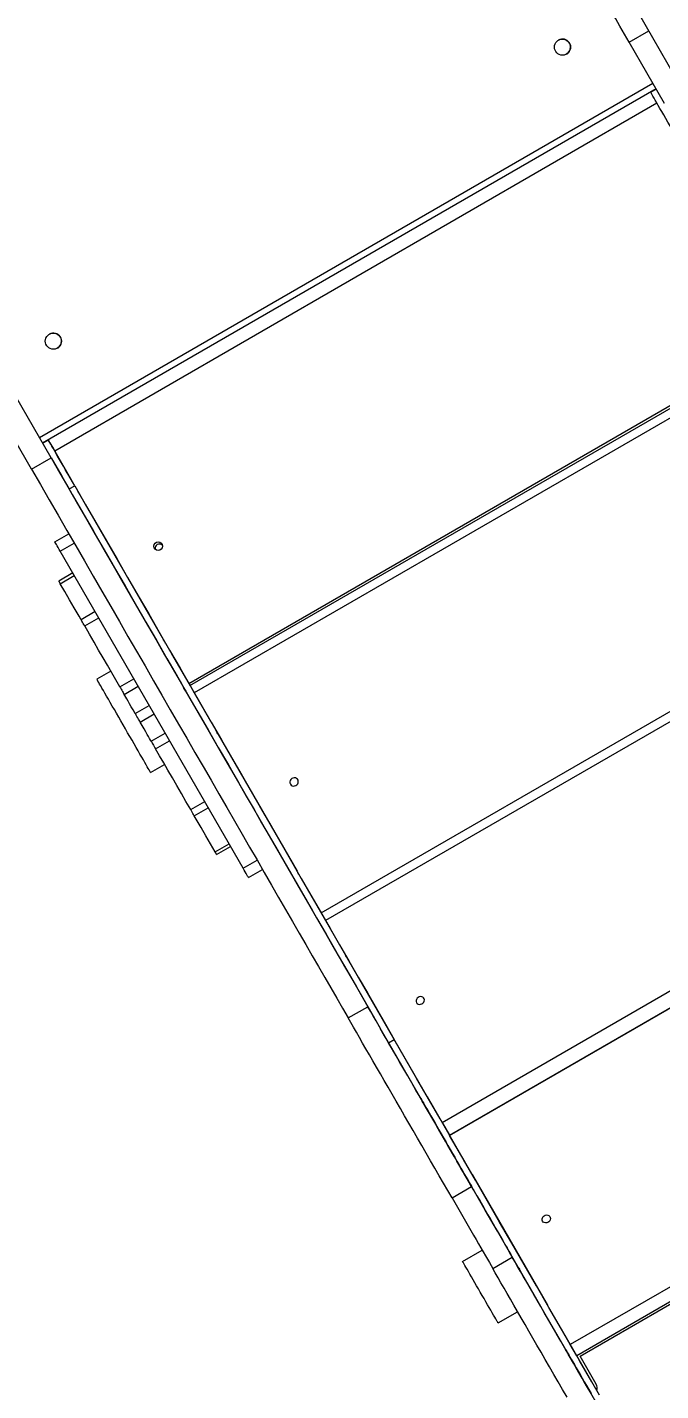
# Model space of a CAD drawing. Header units: millimetres. Extents: x -12977 to 11786, y -11805 to 10558.
# Drawn here: x 4141 to 4729, y 1767 to 3033 of the extents above; entities that cross this region are included whole.
import ezdxf

# ---------------------------------------------------------------- set-up
doc = ezdxf.new("R2010")
doc.units = ezdxf.units.MM
for name, color, linetype in [('DIKOM_ОБЪЕКТ', 7, 'Continuous'), ('DIKOM_РАЗМЕР_ЗОНА', 7, 'Continuous'), ('DIKOM_РАЗМЕР_ОБЪЕКТА', 7, 'Continuous')]:
    doc.layers.add(name, color=color, linetype=linetype)
doc.styles.add('style1', font='arial.ttf', dxfattribs={"width": 0.8})
doc.dimstyles.new('1-50', dxfattribs={"dimtxt": 300, "dimasz": 200, "dimexe": 100, "dimexo": 0, "dimgap": 100, "dimtad": 1, "dimtxsty": 'style1', "dimcen": 200, "dimclrd": 7, "dimclre": 7, "dimclrt": 7, "dimadec": 1, "dimazin": 2, "dimtfac": 1, "dimtmove": 0, "dimatfit": 2, "dimfxl": 0, "dimlwd": 25, "dimlwe": 18, "dimarcsym": 0})

# ---------------------------------------------------------------- blocks, each defined once
blk = doc.blocks.new('*D10')
at = {"layer": 'Defpoints', "color": 0, "transparency": 16777216}
for p in [(4270.3, 8458.2), (2861.7, -8997.1), (10043.4, -8997.1)]:
    blk.add_point(p, dxfattribs=at)
at = {"layer": 'DIKOM_РАЗМЕР_ОБЪЕКТА', "color": 7, "lineweight": 18, "transparency": 16777216}
for p, q in [((4270.3, 8458.2), (10143.4, 8458.2)), ((2861.7, -8997.1), (10143.4, -8997.1))]:
    blk.add_line(p, q, dxfattribs=at)
at = {"layer": 'DIKOM_РАЗМЕР_ОБЪЕКТА', "color": 7, "lineweight": 25, "transparency": 16777216}
blk.add_line((10043.4, 8258.2), (10043.4, -8797.1), dxfattribs=at)
at = {"layer": 'DIKOM_РАЗМЕР_ОБЪЕКТА', "color": 7, "transparency": 16777216}
for points in [[(10010, 8258.2), (10076.7, 8258.2), (10043.4, 8458.2)], [(10010, -8797.1), (10076.7, -8797.1), (10043.4, -8997.1)]]:
    blk.add_solid(points, dxfattribs=at)
at = {"layer": 'DIKOM_РАЗМЕР_ОБЪЕКТА', "color": 7, "transparency": 16777216, "insert": (9790.2, -3229.2), "char_height": 300, "attachment_point": 5, "rotation": 90, "style": 'style1'}
blk.add_mtext('17450', dxfattribs=at)
blk = doc.blocks.new('*D11')
at = {"layer": 'Defpoints', "color": 0, "transparency": 16777216}
for p in [(4304.4, 10557.6), (2504.1, -11339.7), (11686.1, -11339.7)]:
    blk.add_point(p, dxfattribs=at)
at = {"layer": 'DIKOM_РАЗМЕР_ЗОНА', "color": 7, "lineweight": 18, "transparency": 16777216}
for p, q in [((4304.4, 10557.6), (11786.1, 10557.6)), ((2504.1, -11339.7), (11786.1, -11339.7))]:
    blk.add_line(p, q, dxfattribs=at)
at = {"layer": 'DIKOM_РАЗМЕР_ЗОНА', "color": 7, "lineweight": 25, "transparency": 16777216}
blk.add_line((11686.1, 10357.6), (11686.1, -11139.7), dxfattribs=at)
at = {"layer": 'DIKOM_РАЗМЕР_ЗОНА', "color": 7, "transparency": 16777216}
for points in [[(11652.7, 10357.6), (11719.4, 10357.6), (11686.1, 10557.6)], [(11652.7, -11139.7), (11719.4, -11139.7), (11686.1, -11339.7)]]:
    blk.add_solid(points, dxfattribs=at)
at = {"layer": 'DIKOM_РАЗМЕР_ЗОНА', "color": 7, "transparency": 16777216, "insert": (11432.9, -3192), "char_height": 300, "attachment_point": 5, "rotation": 90, "style": 'style1'}
blk.add_mtext('21900', dxfattribs=at)

msp = doc.modelspace()

# ---------------------------------------------------------------- linework, layer by layer
at = {"layer": 'DIKOM_ОБЪЕКТ', "color": 7, "linetype": 'Continuous', "lineweight": 15}
for p, q in [((4692.893, 3072.857), (4742.893, 2986.255)), ((4699.713, 3019.06), (4717.893, 3029.556)), ((4634.008, 3020.964), (4633.875, 3020.885)), ((4732.585, 2962.123), (4699.713, 3019.06)), ((4151.908, 2651.979), (4721.712, 2980.956)), ((4724.712, 2975.759), (4154.908, 2646.783)), ((4719.56, 2972.785), (4724.712, 2975.759)), ((4725.547, 2962.41), (4166.096, 2639.411)), ((4719.56, 2972.785), (4719.561, 2972.785)), ((4161.158, 2747.964), (4161.025, 2747.885)), ((4290.665, 2423.649), (4850.114, 2746.647)), ((4291.785, 2421.712), (4851.233, 2744.709)), ((4855.21, 2737.821), (4295.761, 2414.822)), ((4162.74, 2633.123), (4129.868, 2690.06)), ((4162.78, 2633.147), (4129.908, 2690.084)), ((4144.554, 2622.623), (4111.681, 2679.56)), ((4154.908, 2646.783), (4160.107, 2649.785)), ((4160.107, 2649.785), (4160.108, 2649.785)), ((4166.096, 2639.411), (4182.041, 2611.794)), ((4144.554, 2622.623), (4162.74, 2633.123)), ((4179.489, 2604.207), (4184.686, 2607.207)), ((4189.474, 2598.92), (4267.205, 2464.284)), ((4166.195, 2555.148), (4179.181, 2562.646)), ((4166.209, 2555.158), (4179.181, 2562.647)), ((4166.195, 2555.148), (4166.209, 2555.158)), ((4171.195, 2546.487), (4184.181, 2553.985)), ((4341.195, 2252.039), (4171.195, 2546.487)), ((4413.648, 2210.624), (4973.097, 2533.622)), ((4182.878, 2526.251), (4169.902, 2518.759)), ((4171.325, 2516.293), (4184.302, 2523.786)), ((4977.203, 2526.51), (4417.753, 2203.512)), ((4203.62, 2490.325), (4190.637, 2482.83)), ((4193.971, 2477.055), (4206.954, 2484.551)), ((4274.72, 2451.266), (4290.665, 2423.649)), ((4218.212, 2435.071), (4205.227, 2427.574)), ((4226.606, 2420.534), (4239.587, 2428.029)), ((4230.642, 2413.543), (4243.623, 2421.038)), ((4290.665, 2423.649), (4291.785, 2421.712)), ((4291.793, 2421.717), (4295.77, 2414.828)), ((4295.761, 2414.822), (4310.85, 2388.685)), ((4240.952, 2395.675), (4253.938, 2403.172)), ((4245.465, 2387.859), (4258.45, 2395.356)), ((4255.784, 2369.997), (4268.765, 2377.491)), ((4259.82, 2363.006), (4272.801, 2370.5)), ((4317.757, 2376.721), (4391.319, 2249.301)), ((4255.227, 2340.971), (4268.212, 2348.469)), ((4525.999, 2016.007), (5085.448, 2339.005)), ((4532.75, 2004.317), (5092.197, 2327.314)), ((4532.891, 2004.068), (5092.34, 2327.066)), ((4292.451, 2306.483), (4305.434, 2313.978)), ((4295.785, 2300.708), (4308.768, 2308.203)), ((4315.109, 2267.252), (4328.086, 2274.744)), ((4316.533, 2264.787), (4329.509, 2272.279)), ((4341.195, 2252.039), (4354.174, 2259.532)), ((4346.195, 2243.379), (4359.173, 2250.872)), ((4398.558, 2236.762), (4413.648, 2210.624)), ((4413.648, 2210.624), (4417.755, 2203.513)), ((4417.753, 2203.512), (4431.609, 2179.511)), ((4437.853, 2168.694), (4505.398, 2051.691)), ((5204.49, 2132.8), (4645.041, 1809.802)), ((4438.738, 2113.041), (4456.924, 2123.541)), ((5210.45, 2122.476), (4651.003, 1799.479)), ((4654.15, 1799.122), (5211.391, 2120.846)), ((4476.327, 2090.04), (4481.524, 2093.04)), ((4505.357, 2039.668), (4505.38, 2039.682)), ((4512.143, 2040.008), (4525.999, 2016.007)), ((4525.999, 2016.007), (4532.75, 2004.317)), ((4532.76, 2004.322), (4532.903, 2004.075)), ((4547.246, 1979.202), (4532.891, 2004.068)), ((4553.754, 1967.928), (4623.736, 1846.706)), ((4535.204, 1945.946), (4553.391, 1956.446)), ((4555.38, 1953.08), (4555.357, 1953.066)), ((4555.357, 1953.066), (4555.38, 1953.08)), ((4544.979, 1887.029), (4563.159, 1897.525)), ((4544.979, 1887.029), (4545.003, 1887.044)), ((4545.003, 1887.044), (4563.159, 1897.526)), ((4573.003, 1880.473), (4591.189, 1890.973)), ((4577.979, 1829.872), (4596.155, 1840.366)), ((4645.041, 1809.802), (4630.686, 1834.668)), ((4640.351, 1805.837), (4640.374, 1805.852)), ((4651.003, 1799.479), (4645.041, 1809.802)), ((4669.184, 1773.08), (4654.15, 1799.122))]:
    msp.add_line(p, q, dxfattribs=at)
at = {"layer": 'DIKOM_ОБЪЕКТ', "color": 7, "linetype": 'Continuous', "lineweight": 15, "flags": 128}
for points in [[(4699.713, 3019.06), (4697.534, 3022.834), (4695.371, 3026.579), (4693.242, 3030.267), (4691.162, 3033.87), (4689.147, 3037.36), (4687.213, 3040.711), (4685.374, 3043.897), (4683.644, 3046.894), (4682.036, 3049.679), (4680.562, 3052.231), (4679.235, 3054.531), (4678.063, 3056.561), (4677.057, 3058.305), (4676.222, 3059.751), (4675.567, 3060.887), (4675.095, 3061.705), (4674.81, 3062.198), (4674.716, 3062.363)], [(4744.138, 2930.207), (4741.984, 2933.937), (4739.849, 2937.635), (4737.75, 2941.271), (4735.701, 2944.82), (4733.718, 2948.255), (4731.816, 2951.55), (4730.009, 2954.68), (4728.31, 2957.623), (4726.732, 2960.356), (4725.287, 2962.859), (4723.986, 2965.114), (4722.838, 2967.103), (4721.852, 2968.812), (4721.035, 2970.228), (4720.393, 2971.34), (4719.931, 2972.141), (4719.652, 2972.623), (4719.56, 2972.785)], [(4184.686, 2607.207), (4182.532, 2610.937), (4180.397, 2614.635), (4178.297, 2618.271), (4176.248, 2621.82), (4174.266, 2625.255), (4172.364, 2628.55), (4170.557, 2631.68), (4168.858, 2634.623), (4167.28, 2637.356), (4165.835, 2639.859), (4164.534, 2642.114), (4163.386, 2644.103), (4162.399, 2645.812), (4161.582, 2647.227), (4160.94, 2648.34), (4160.478, 2649.14), (4160.2, 2649.623), (4160.107, 2649.785)], [(4160.134, 2649.782), (4161.647, 2647.162), (4164.953, 2641.434), (4166.115, 2639.422)], [(4144.554, 2622.623), (4152.782, 2608.371), (4161.006, 2594.127), (4169.221, 2579.897), (4177.425, 2565.689), (4185.611, 2551.509), (4193.778, 2537.363), (4201.921, 2523.259), (4210.037, 2509.202), (4218.12, 2495.2), (4226.169, 2481.259), (4234.178, 2467.385), (4242.145, 2453.586), (4250.065, 2439.867), (4257.935, 2426.236), (4265.751, 2412.697), (4273.51, 2399.258), (4281.207, 2385.926), (4288.839, 2372.705), (4296.403, 2359.603), (4303.895, 2346.626), (4311.311, 2333.78), (4318.648, 2321.07), (4325.903, 2308.503), (4333.073, 2296.085), (4340.152, 2283.82), (4347.14, 2271.717), (4354.032, 2259.779), (4360.824, 2248.012), (4367.515, 2236.423), (4374.1, 2225.016), (4380.576, 2213.796), (4386.941, 2202.77), (4393.192, 2191.942), (4399.326, 2181.317), (4405.339, 2170.901), (4411.229, 2160.697), (4416.993, 2150.711), (4422.628, 2140.949), (4428.133, 2131.413), (4433.503, 2122.109), (4438.738, 2113.041)], [(4162.74, 2633.123), (4170.969, 2618.871), (4179.193, 2604.627), (4187.408, 2590.397), (4195.611, 2576.189), (4203.798, 2562.009), (4211.965, 2547.863), (4220.108, 2533.759), (4228.223, 2519.702), (4236.307, 2505.7), (4244.356, 2491.759), (4252.365, 2477.885), (4260.332, 2464.086), (4268.252, 2450.367), (4276.122, 2436.736), (4283.938, 2423.197), (4291.696, 2409.758), (4299.393, 2396.426), (4307.026, 2383.205), (4314.589, 2370.104), (4322.081, 2357.126), (4329.498, 2344.28), (4336.835, 2331.57), (4344.09, 2319.003), (4351.259, 2306.585), (4358.339, 2294.321), (4365.326, 2282.217), (4372.218, 2270.279), (4379.011, 2258.512), (4385.701, 2246.923), (4392.286, 2235.516), (4398.763, 2224.296), (4405.128, 2213.27), (4411.379, 2202.442), (4417.512, 2191.817), (4423.525, 2181.4), (4429.415, 2171.197), (4435.179, 2161.212), (4440.815, 2151.449), (4446.319, 2141.913), (4451.69, 2132.609), (4456.924, 2123.541)], [(4162.78, 2633.147), (4172.615, 2616.113), (4182.447, 2599.083), (4192.273, 2582.065), (4202.089, 2565.063), (4211.892, 2548.082), (4221.68, 2531.129), (4231.449, 2514.209), (4241.196, 2497.326), (4250.918, 2480.487), (4260.611, 2463.697), (4270.274, 2446.96), (4279.902, 2430.284), (4289.492, 2413.672), (4299.042, 2397.131), (4308.548, 2380.664), (4318.008, 2364.279), (4327.418, 2347.98), (4336.775, 2331.771), (4346.077, 2315.659), (4355.32, 2299.649), (4364.501, 2283.745), (4373.618, 2267.953), (4382.668, 2252.278), (4391.647, 2236.725), (4400.553, 2221.298), (4409.383, 2206.003), (4418.134, 2190.844), (4426.803, 2175.827), (4435.388, 2160.957), (4443.885, 2146.237), (4452.293, 2131.673), (4460.608, 2117.269), (4468.828, 2103.03)], [(4184.686, 2607.207), (4194.537, 2590.143), (4204.383, 2573.09), (4214.219, 2556.053), (4224.043, 2539.037), (4233.851, 2522.049), (4243.64, 2505.093), (4253.408, 2488.174), (4263.15, 2471.3), (4272.865, 2454.473), (4282.548, 2437.701), (4292.196, 2420.989), (4301.807, 2404.341), (4311.378, 2387.764), (4320.905, 2371.262), (4330.385, 2354.841), (4339.815, 2338.507), (4349.193, 2322.263), (4358.515, 2306.116), (4367.778, 2290.072), (4376.979, 2274.133), (4386.116, 2258.307), (4395.185, 2242.598), (4404.183, 2227.012), (4413.108, 2211.552), (4421.956, 2196.224), (4430.726, 2181.034), (4439.413, 2165.986), (4448.016, 2151.084), (4456.531, 2136.334), (4464.956, 2121.74), (4473.288, 2107.307), (4481.524, 2093.04)], [(4189.474, 2598.92), (4188.702, 2600.256), (4187.974, 2601.518), (4187.585, 2602.191)], [(4171.195, 2546.487), (4170.219, 2548.177), (4169.281, 2549.802), (4168.417, 2551.299), (4167.659, 2552.611), (4167.038, 2553.688), (4166.576, 2554.489), (4166.291, 2554.982), (4166.195, 2555.148)], [(4171.325, 2516.293), (4170.741, 2517.305), (4170.287, 2518.091), (4170, 2518.588), (4169.902, 2518.759)], [(4190.642, 2482.833), (4188.815, 2485.997), (4184.344, 2493.743), (4179.933, 2501.383), (4175.591, 2508.904), (4171.325, 2516.293)], [(4193.971, 2477.055), (4193.284, 2478.245), (4192.585, 2479.456), (4191.93, 2480.591), (4191.369, 2481.561), (4190.948, 2482.291), (4190.699, 2482.723), (4190.637, 2482.83)], [(4226.606, 2420.534), (4222.877, 2426.993), (4219.034, 2433.648), (4215.085, 2440.488), (4211.035, 2447.502), (4206.891, 2454.679), (4202.661, 2462.004), (4198.352, 2469.467), (4193.971, 2477.055)], [(4269.176, 2460.869), (4268.755, 2461.598), (4267.989, 2462.926), (4267.205, 2464.284)], [(4255.227, 2340.971), (4255.139, 2341.123), (4254.876, 2341.577), (4254.441, 2342.331), (4253.835, 2343.379), (4253.064, 2344.714), (4252.133, 2346.327), (4251.048, 2348.205), (4249.817, 2350.337), (4248.449, 2352.706), (4246.953, 2355.297), (4245.34, 2358.091), (4243.62, 2361.069), (4241.807, 2364.21), (4239.912, 2367.491), (4237.949, 2370.89), (4235.933, 2374.383), (4233.876, 2377.945), (4231.794, 2381.552), (4229.7, 2385.178), (4227.611, 2388.797), (4225.539, 2392.385), (4223.501, 2395.915), (4221.51, 2399.365), (4219.58, 2402.708), (4217.724, 2405.922), (4215.957, 2408.984), (4214.289, 2411.872), (4212.733, 2414.568), (4211.3, 2417.05), (4210, 2419.303), (4208.841, 2421.31), (4207.833, 2423.057), (4206.981, 2424.533), (4206.293, 2425.725), (4205.773, 2426.627), (4205.424, 2427.232), (4205.249, 2427.536), (4205.227, 2427.574)], [(4226.606, 2420.534), (4227.175, 2419.549), (4227.813, 2418.444), (4228.476, 2417.297), (4229.116, 2416.188), (4229.689, 2415.196), (4230.154, 2414.389), (4230.48, 2413.825), (4230.642, 2413.543)], [(4289.125, 2414.234), (4289.03, 2414.398), (4288.755, 2414.873), (4288.331, 2415.607), (4287.804, 2416.521), (4287.23, 2417.515), (4286.671, 2418.483), (4286.189, 2419.318), (4285.835, 2419.931), (4285.648, 2420.255), (4285.648, 2420.255), (4285.836, 2419.931), (4286.189, 2419.318), (4286.672, 2418.483), (4287.23, 2417.516), (4287.804, 2416.521), (4288.332, 2415.607), (4288.756, 2414.873), (4289.03, 2414.398), (4289.125, 2414.234)], [(4289.145, 2414.249), (4289.05, 2414.413), (4288.776, 2414.888), (4288.352, 2415.622), (4287.824, 2416.536), (4287.25, 2417.53), (4286.692, 2418.498), (4286.21, 2419.333), (4285.856, 2419.946), (4285.669, 2420.27), (4285.669, 2420.27), (4285.856, 2419.946), (4286.21, 2419.333), (4286.692, 2418.498), (4287.251, 2417.531), (4287.825, 2416.536), (4288.352, 2415.622), (4288.776, 2414.888), (4289.05, 2414.413), (4289.145, 2414.249)], [(4240.952, 2395.675), (4239.024, 2399.017), (4237.273, 2402.051), (4235.703, 2404.772), (4234.316, 2407.176), (4233.114, 2409.258), (4232.1, 2411.015), (4231.276, 2412.445), (4230.642, 2413.543)], [(4245.465, 2387.859), (4245.077, 2388.531), (4244.542, 2389.457), (4243.903, 2390.565), (4243.208, 2391.767), (4242.514, 2392.97), (4241.875, 2394.077), (4241.34, 2395.004), (4240.952, 2395.675)], [(4255.784, 2369.997), (4255.149, 2371.095), (4254.323, 2372.523), (4253.308, 2374.28), (4252.106, 2376.362), (4250.718, 2378.765), (4249.146, 2381.485), (4247.394, 2384.519), (4245.465, 2387.859)], [(4255.784, 2369.997), (4255.947, 2369.715), (4256.272, 2369.151), (4256.738, 2368.345), (4257.311, 2367.353), (4257.951, 2366.244), (4258.613, 2365.097), (4259.251, 2363.992), (4259.82, 2363.006)], [(4317.757, 2376.721), (4317.047, 2377.952), (4316.415, 2379.046), (4316.097, 2379.597)], [(4292.451, 2306.483), (4288.07, 2314.07), (4283.762, 2321.534), (4279.532, 2328.86), (4275.389, 2336.036), (4271.34, 2343.051), (4267.391, 2349.892), (4263.549, 2356.547), (4259.82, 2363.006)], [(4385.015, 2330.223), (4385.725, 2329.349), (4386.68, 2328.73), (4387.794, 2328.422), (4388.97, 2328.451), (4390.101, 2328.816), (4391.089, 2329.483), (4391.845, 2330.394), (4392.302, 2331.467), (4392.419, 2332.608), (4392.186, 2333.714), (4391.624, 2334.688), (4390.782, 2335.443), (4389.736, 2335.912), (4388.578, 2336.053), (4387.411, 2335.854), (4386.34, 2335.332), (4385.458, 2334.534), (4384.845, 2333.531), (4384.555, 2332.411), (4384.613, 2331.275), (4385.015, 2330.223)], [(4295.785, 2300.708), (4295.724, 2300.815), (4295.474, 2301.246), (4295.053, 2301.976), (4294.492, 2302.947), (4293.837, 2304.082), (4293.138, 2305.292), (4292.451, 2306.483)], [(4315.109, 2267.252), (4310.843, 2274.641), (4306.5, 2282.162), (4302.089, 2289.801), (4297.617, 2297.547), (4295.79, 2300.711)], [(4316.533, 2264.787), (4316.434, 2264.957), (4316.147, 2265.454), (4315.694, 2266.24), (4315.109, 2267.252)], [(4346.195, 2243.379), (4346.099, 2243.545), (4345.814, 2244.038), (4345.352, 2244.838), (4344.73, 2245.915), (4343.973, 2247.227), (4343.108, 2248.725), (4342.17, 2250.349), (4341.195, 2252.039)], [(4393.311, 2245.85), (4392.864, 2246.625), (4392.08, 2247.982), (4391.319, 2249.301)], [(4437.853, 2168.694), (4437.216, 2169.798), (4436.68, 2170.727), (4436.389, 2171.23)], [(4502.187, 2127.26), (4502.851, 2126.464), (4503.764, 2125.917), (4504.845, 2125.667), (4505.998, 2125.736), (4507.119, 2126.119), (4508.11, 2126.78), (4508.883, 2127.662), (4509.368, 2128.685), (4509.523, 2129.76), (4509.334, 2130.79), (4508.818, 2131.685), (4508.021, 2132.363), (4507.012, 2132.766), (4505.883, 2132.858), (4504.733, 2132.63), (4503.665, 2132.102), (4502.773, 2131.322), (4502.137, 2130.358), (4501.813, 2129.297), (4501.83, 2128.233), (4502.187, 2127.26)], [(4553.391, 1956.446), (4549.46, 1963.254), (4545.49, 1970.13), (4541.49, 1977.058), (4537.467, 1984.025), (4533.43, 1991.017), (4529.387, 1998.02), (4525.346, 2005.02), (4521.315, 2012.002), (4517.302, 2018.952), (4513.316, 2025.858), (4509.364, 2032.703), (4505.454, 2039.475), (4501.594, 2046.16), (4497.793, 2052.745), (4494.057, 2059.216), (4490.395, 2065.559), (4486.813, 2071.764), (4483.319, 2077.816), (4479.921, 2083.704), (4476.623, 2089.415), (4473.435, 2094.939), (4470.361, 2100.263), (4467.408, 2105.378), (4464.583, 2110.273), (4461.89, 2114.938), (4459.335, 2119.364), (4456.924, 2123.541)], [(4535.204, 1945.946), (4531.273, 1952.755), (4527.304, 1959.63), (4523.303, 1966.558), (4519.281, 1973.525), (4515.244, 1980.517), (4511.201, 1987.52), (4507.16, 1994.52), (4503.128, 2001.502), (4499.116, 2008.453), (4495.129, 2015.358), (4491.177, 2022.203), (4487.267, 2028.975), (4483.408, 2035.66), (4479.607, 2042.245), (4475.871, 2048.716), (4472.209, 2055.06), (4468.627, 2061.264), (4465.133, 2067.316), (4461.734, 2073.204), (4458.437, 2078.915), (4455.248, 2084.439), (4452.175, 2089.763), (4449.222, 2094.878), (4446.396, 2099.773), (4443.704, 2104.438), (4441.149, 2108.864), (4438.738, 2113.041)], [(4670.036, 1754.497), (4658.198, 1775.002), (4646.426, 1795.394), (4634.721, 1815.669), (4623.086, 1835.822), (4611.524, 1855.85), (4600.036, 1875.749), (4588.626, 1895.514), (4577.295, 1915.142), (4566.045, 1934.629), (4554.879, 1953.971), (4543.799, 1973.164), (4532.807, 1992.204), (4521.905, 2011.088), (4511.096, 2029.812), (4500.382, 2048.372), (4489.764, 2066.763), (4479.246, 2084.984), (4468.828, 2103.03)], [(4672.161, 1762.818), (4660.307, 1783.351), (4648.522, 1803.765), (4636.807, 1824.057), (4625.166, 1844.222), (4613.599, 1864.257), (4602.111, 1884.157), (4590.703, 1903.918), (4579.377, 1923.536), (4568.136, 1943.008), (4556.982, 1962.329), (4545.917, 1981.496), (4534.944, 2000.505), (4524.064, 2019.351), (4513.28, 2038.031), (4502.594, 2056.542), (4492.008, 2074.88), (4481.524, 2093.04)], [(4507.325, 2048.353), (4506.876, 2049.131), (4506.113, 2050.454), (4505.398, 2051.691)], [(4555.357, 1953.066), (4555.267, 1953.221), (4554.997, 1953.688), (4554.549, 1954.462), (4553.928, 1955.538), (4553.136, 1956.909), (4552.181, 1958.563), (4551.068, 1960.49), (4549.806, 1962.676), (4548.404, 1965.104), (4546.871, 1967.757), (4545.22, 1970.617), (4543.462, 1973.662), (4541.609, 1976.871), (4539.675, 1980.22), (4537.675, 1983.686), (4535.621, 1987.242), (4533.529, 1990.865), (4531.415, 1994.527), (4529.293, 1998.203), (4527.178, 2001.865), (4525.087, 2005.488), (4523.033, 2009.045), (4521.033, 2012.51), (4519.099, 2015.86), (4517.247, 2019.068), (4515.489, 2022.114), (4513.838, 2024.974), (4512.306, 2027.627), (4510.904, 2030.056), (4509.642, 2032.241), (4508.53, 2034.169), (4507.575, 2035.823), (4506.784, 2037.194), (4506.163, 2038.27), (4505.716, 2039.045), (4505.447, 2039.512), (4505.357, 2039.668)], [(4505.38, 2039.682), (4505.471, 2039.527), (4505.741, 2039.06), (4506.188, 2038.286), (4506.809, 2037.209), (4507.601, 2035.839), (4508.557, 2034.185), (4509.669, 2032.258), (4510.931, 2030.072), (4512.334, 2027.644), (4513.866, 2024.99), (4515.517, 2022.131), (4517.275, 2019.086), (4519.128, 2015.877), (4521.062, 2012.528), (4523.063, 2009.062), (4525.116, 2005.506), (4527.208, 2001.883), (4529.322, 1998.221), (4531.444, 1994.545), (4533.559, 1990.883), (4535.65, 1987.26), (4537.704, 1983.703), (4539.705, 1980.238), (4541.638, 1976.888), (4543.491, 1973.679), (4545.249, 1970.634), (4546.9, 1967.774), (4548.431, 1965.121), (4549.833, 1962.692), (4551.095, 1960.506), (4552.207, 1958.579), (4553.162, 1956.924), (4553.953, 1955.554), (4554.574, 1954.477), (4555.021, 1953.703), (4555.291, 1953.236), (4555.38, 1953.08)], [(4553.754, 1967.928), (4553.088, 1969.082), (4552.515, 1970.075), (4552.238, 1970.556)], [(4553.391, 1956.446), (4555.855, 1952.179), (4558.352, 1947.853), (4560.871, 1943.491), (4563.397, 1939.115), (4565.917, 1934.749), (4568.42, 1930.415), (4570.89, 1926.136), (4573.316, 1921.934), (4575.685, 1917.831), (4577.984, 1913.848), (4580.202, 1910.006), (4582.327, 1906.325), (4584.348, 1902.825), (4586.254, 1899.523), (4588.036, 1896.436), (4589.684, 1893.582), (4591.189, 1890.973)], [(4535.204, 1945.946), (4537.668, 1941.679), (4540.166, 1937.353), (4542.684, 1932.991), (4545.21, 1928.615), (4547.731, 1924.249), (4550.233, 1919.915), (4552.704, 1915.636), (4555.13, 1911.434), (4557.498, 1907.331), (4559.798, 1903.348), (4562.016, 1899.506), (4564.141, 1895.825), (4566.161, 1892.325), (4568.068, 1889.023), (4569.849, 1885.936), (4571.497, 1883.081), (4573.003, 1880.473)], [(4619.277, 1924.435), (4618.902, 1925.44), (4618.868, 1926.534), (4619.178, 1927.618), (4619.805, 1928.598), (4620.693, 1929.385), (4621.763, 1929.911), (4622.919, 1930.127), (4624.06, 1930.015), (4625.084, 1929.586), (4625.899, 1928.876), (4626.434, 1927.949), (4626.641, 1926.888), (4626.501, 1925.787), (4626.027, 1924.743), (4625.261, 1923.85), (4624.272, 1923.186), (4623.146, 1922.811), (4621.984, 1922.758), (4620.89, 1923.032), (4619.96, 1923.608), (4619.277, 1924.435)], [(4577.979, 1829.872), (4577.889, 1830.028), (4577.618, 1830.496), (4577.171, 1831.27), (4576.552, 1832.342), (4575.768, 1833.7), (4574.827, 1835.329), (4573.74, 1837.212), (4572.518, 1839.327), (4571.176, 1841.651), (4569.727, 1844.16), (4568.188, 1846.825), (4566.576, 1849.618), (4564.908, 1852.508), (4563.202, 1855.462), (4561.477, 1858.449), (4559.753, 1861.437), (4558.047, 1864.391), (4556.379, 1867.281), (4554.766, 1870.073), (4553.227, 1872.739), (4551.779, 1875.248), (4550.437, 1877.573), (4549.216, 1879.688), (4548.129, 1881.571), (4547.189, 1883.2), (4546.405, 1884.558), (4545.786, 1885.63), (4545.339, 1886.405), (4545.069, 1886.873), (4544.979, 1887.029)], [(4664.286, 1764.355), (4660.189, 1771.452), (4656.102, 1778.529), (4652.035, 1785.574), (4647.996, 1792.571), (4643.992, 1799.505), (4640.033, 1806.363), (4636.126, 1813.13), (4632.28, 1819.792), (4628.503, 1826.335), (4624.802, 1832.746), (4621.185, 1839.011), (4617.66, 1845.118), (4614.233, 1851.053), (4610.913, 1856.804), (4607.706, 1862.36), (4604.618, 1867.709), (4601.657, 1872.839), (4598.827, 1877.741), (4596.136, 1882.403), (4593.588, 1886.817), (4591.189, 1890.973)], [(4642.002, 1760.952), (4637.916, 1768.029), (4633.848, 1775.074), (4629.809, 1782.071), (4625.805, 1789.006), (4621.846, 1795.863), (4617.94, 1802.63), (4614.094, 1809.292), (4610.316, 1815.835), (4606.615, 1822.246), (4602.998, 1828.511), (4599.473, 1834.618), (4596.047, 1840.553), (4592.727, 1846.304), (4589.519, 1851.86), (4586.432, 1857.209), (4583.47, 1862.339), (4580.641, 1867.241), (4577.949, 1871.903), (4575.401, 1876.317), (4573.003, 1880.473)], [(4599.602, 1876.419), (4599.507, 1876.584), (4599.233, 1877.059), (4598.809, 1877.793), (4598.282, 1878.706), (4597.708, 1879.701), (4597.149, 1880.668), (4596.667, 1881.503), (4596.313, 1882.116), (4596.126, 1882.44), (4596.126, 1882.44), (4596.313, 1882.116), (4596.667, 1881.504), (4597.149, 1880.668), (4597.708, 1879.701), (4598.282, 1878.707), (4598.81, 1877.793), (4599.233, 1877.059), (4599.507, 1876.584), (4599.602, 1876.419)], [(4599.626, 1876.434), (4599.531, 1876.598), (4599.257, 1877.073), (4598.833, 1877.807), (4598.305, 1878.721), (4597.731, 1879.715), (4597.173, 1880.682), (4596.69, 1881.518), (4596.337, 1882.131), (4596.15, 1882.454), (4596.15, 1882.455), (4596.337, 1882.131), (4596.691, 1881.518), (4597.173, 1880.682), (4597.731, 1879.715), (4598.306, 1878.721), (4598.833, 1877.807), (4599.257, 1877.073), (4599.531, 1876.598), (4599.626, 1876.434)], [(4625.695, 1843.314), (4625.244, 1844.095), (4624.47, 1845.435), (4623.736, 1846.706)], [(4664.287, 1764.372), (4662.172, 1768.034), (4660.081, 1771.657), (4658.027, 1775.214), (4656.026, 1778.68), (4654.093, 1782.029), (4652.24, 1785.238), (4650.482, 1788.283), (4648.832, 1791.143), (4647.3, 1793.797), (4645.898, 1796.225), (4644.636, 1798.411), (4643.524, 1800.338), (4642.569, 1801.993), (4641.778, 1803.363), (4641.157, 1804.44), (4640.71, 1805.214), (4640.441, 1805.681), (4640.351, 1805.837)], [(4640.374, 1805.852), (4640.465, 1805.696), (4640.734, 1805.229), (4641.182, 1804.455), (4641.803, 1803.379), (4642.595, 1802.009), (4643.55, 1800.354), (4644.663, 1798.427), (4645.925, 1796.242), (4647.327, 1793.813), (4648.86, 1791.16), (4650.511, 1788.3), (4652.269, 1785.255), (4654.122, 1782.046), (4656.056, 1778.697), (4658.057, 1775.232), (4660.11, 1771.675), (4662.202, 1768.052), (4664.316, 1764.39)], [(4669.682, 1767.144), (4665.057, 1775.155), (4653.999, 1794.309), (4651.012, 1799.484)]]:
    msp.add_lwpolyline(points, dxfattribs=at)
at = {"layer": 'DIKOM_ОБЪЕКТ', "color": 7, "linetype": 'Continuous', "lineweight": 15}
for centre, radius in [((4637.758, 3014.469), 7.5), ((4164.908, 2741.469), 7.5), ((4262.149, 2551.023), 3.99)]:
    msp.add_circle(centre, radius, dxfattribs=at)
for centre, radius, start, end in [((4637.758, 3014.469), 7.5, 301.18119, 120), ((4164.908, 2741.469), 7.5, 301.18119, 120), ((4263.283, 2549.081), 4.003, 46.486745, 193.61351), ((4662.777, 1769.46), 7.36, 341.076977, 29.469309)]:
    msp.add_arc(centre, radius, start, end, dxfattribs=at)

# ---------------------------------------------------------------- dimensions: what is measured, and where the dimension line sits
at = {"layer": 'DIKOM_РАЗМЕР_ЗОНА'}
dim = msp.add_linear_dim(base=(11686.061, -11339.718), p1=(4304.397, 10557.602), p2=(2504.073, -11339.718), angle=90, text='21900', dimstyle='1-50', dxfattribs=at)
dim.commit()
dim.dimension.update_dxf_attribs({"geometry": '*D11', "text_midpoint": (11686.061, -3191.969), "dimtype": 160})
at = {"layer": 'DIKOM_РАЗМЕР_ОБЪЕКТА'}
dim = msp.add_linear_dim(base=(10043.372, -8997.089), p1=(4270.308, 8458.216), p2=(2861.678, -8997.089), angle=90, text='17450', dimstyle='1-50', dxfattribs=at)
dim.commit()
dim.dimension.update_dxf_attribs({"geometry": '*D10', "text_midpoint": (10043.372, -3229.158), "dimtype": 160})

doc.saveas('drawing.dxf')
